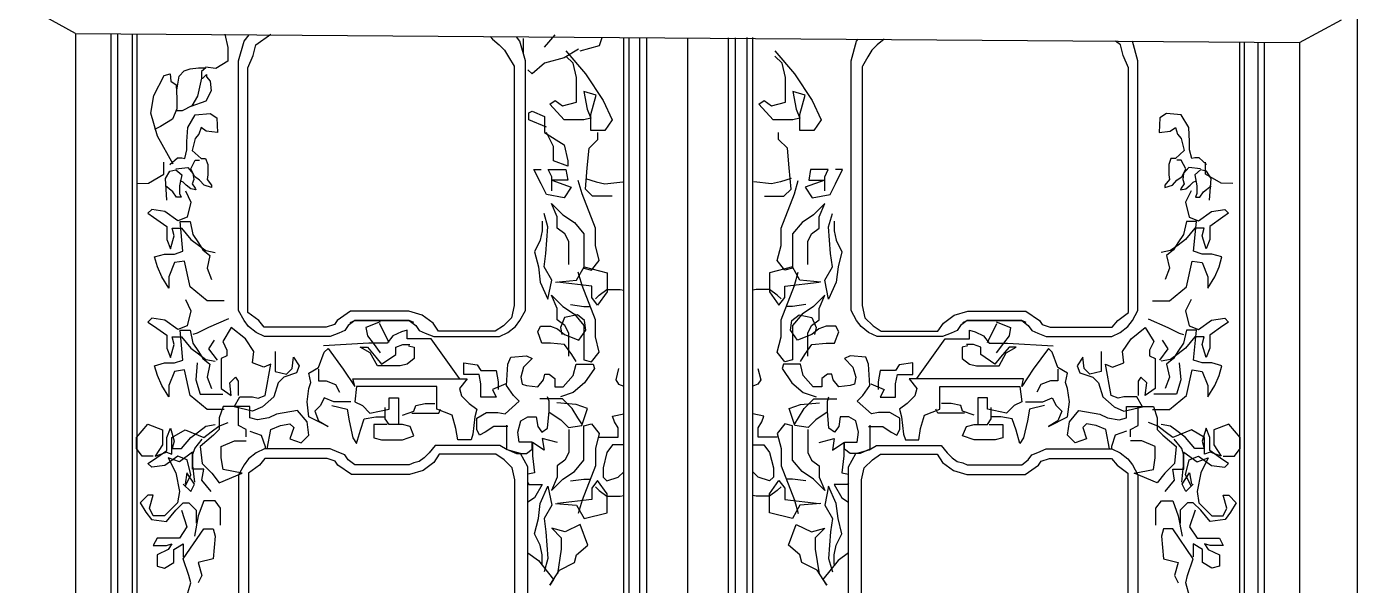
# Model space of a CAD drawing. Extents: x 1684 to 4686, y 4591 to 8092.
# Drawn here: x 2717 to 3659, y 6378 to 6774 of the extents above; entities that cross this region are included whole.
import ezdxf

# ---------------------------------------------------------------- set-up
doc = ezdxf.new("R2010")
doc.units = 0
doc.header["$MEASUREMENT"] = 0
doc.layers.add('3', color=3, linetype='CONTINUOUS')
doc.layers.add('7', color=7, linetype='CONTINUOUS')

msp = doc.modelspace()

# ---------------------------------------------------------------- linework, layer by layer
at = {"layer": '3'}
for p, q in [((2751.59, 6769.32), (2717.01, 6788.38)), ((3618.28, 6762.84), (3647.8, 6778.99)), ((2776.59, 6769.14), (2776.59, 5758.27)), ((2791.71, 6768.99), (2791.71, 5780.36)), ((3139.72, 5784.19), (3139.72, 6766.39)), ((3143.67, 5780.36), (3143.67, 6766.36)), ((3151.21, 5763.94), (3151.21, 6766.27)), ((3156.04, 5758.27), (3156.04, 6766.23)), ((3213.94, 5758.27), (3213.94, 6766.23)), ((3218.78, 5763.94), (3218.78, 6766.27)), ((3227.17, 5780.36), (3227.17, 6766.36)), ((3231.12, 5784.19), (3231.12, 6766.39)), ((3579.12, 6763.17), (3579.12, 5780.36)), ((3593.27, 6763.03), (3593.27, 5758.27))]:
    msp.add_line(p, q, dxfattribs=at)
for points in [[(2857.42, 6768.8), (2859.55, 6759.24), (2859.55, 6749.67), (2851.04, 6744.36), (2843.59, 6745.42)], [(2991.12, 6564.44), (2987.94, 6565.85), (2949.31, 6565.85), (2944.71, 6562.31), (2942.23, 6558.77), (2937.97, 6557), (2931.95, 6554.53), (2885.53, 6554.53), (2879.51, 6557.36), (2874.19, 6561.61), (2871, 6565.85), (2867.1, 6572.93), (2867.1, 6750), (2870.98, 6763.84), (2874.61, 6768.37)], [(2946.12, 6564.44), (2949.31, 6565.85), (2987.94, 6565.85), (2992.54, 6562.31), (2995.02, 6558.77), (2999.27, 6557), (3005.3, 6554.53), (3051.72, 6554.53), (3057.74, 6557.36), (3063.06, 6561.61), (3066.25, 6565.85), (3070.14, 6572.93), (3070.14, 6750), (3066.27, 6763.84), (3063.75, 6766.99)], [(3068.68, 6754.76), (3068.68, 6756.96), (3068.68, 6765.75)], [(3083.76, 6759.47), (3091.3, 6768.26)], [(3108.89, 6756.96), (3122.71, 6760.73), (3124.45, 6766.51)], [(3424.71, 6564.44), (3421.52, 6565.85), (3382.9, 6565.85), (3378.29, 6562.31), (3375.81, 6558.77), (3371.56, 6557), (3365.54, 6554.53), (3319.12, 6554.53), (3313.09, 6557.36), (3307.78, 6561.61), (3304.59, 6565.85), (3300.69, 6572.93), (3300.69, 6750), (3304.57, 6763.84), (3305.67, 6765.22)], [(3107.63, 6758.22), (3097.58, 6751.94), (3083.76, 6748.18), (3074.96, 6740.65), (3071.96, 6743.64)], [(3098.84, 6756.96), (3112.66, 6740.65), (3125.23, 6721.82), (3131.51, 6708.01), (3126.48, 6700.48), (3116.43, 6700.48), (3116.43, 6711.78), (3120.2, 6725.59), (3111.4, 6728.1), (3113.92, 6715.55), (3116.43, 6709.27), (3111.4, 6708.01), (3097.58, 6708.01), (3087.53, 6719.31), (3091.3, 6721.82), (3096.33, 6718.06), (3106.38, 6720.57), (3106.38, 6738.14), (3103.86, 6748.18), (3098.84, 6753.2)], [(3246.81, 6756.96), (3260.63, 6740.65), (3273.19, 6721.82), (3279.48, 6708.01), (3274.45, 6700.48), (3264.4, 6700.48), (3264.4, 6711.78), (3268.17, 6725.59), (3259.37, 6728.1), (3261.88, 6715.55), (3264.4, 6709.27), (3259.37, 6708.01), (3245.55, 6708.01), (3235.5, 6719.31), (3239.27, 6721.82), (3244.29, 6718.06), (3254.34, 6720.57), (3254.34, 6738.14), (3251.83, 6748.18), (3246.81, 6753.2)], [(3379.71, 6564.44), (3382.9, 6565.85), (3421.52, 6565.85), (3426.13, 6562.31), (3428.61, 6558.77), (3432.86, 6557), (3438.89, 6554.53), (3485.31, 6554.53), (3491.33, 6557.36), (3496.64, 6561.61), (3499.83, 6565.85), (3503.73, 6572.93), (3503.73, 6750), (3499.86, 6763.84)], [(2820.76, 6676.64), (2809.72, 6696.58), (2804.99, 6712.85), (2807.09, 6725.44), (2814.45, 6739.61), (2818.65, 6740.66), (2819.18, 6735.42), (2822.86, 6732.79), (2823.38, 6723.34), (2823.38, 6716), (2820.23, 6708.65), (2811.82, 6703.4), (2807.62, 6701.3)], [(2823.38, 6729.12), (2824.96, 6739.09), (2828.64, 6742.76), (2832.84, 6744.34), (2838.62, 6744.86), (2843.87, 6744.86), (2840.72, 6742.24), (2840.72, 6740.14), (2840.72, 6737.51), (2838.1, 6724.92), (2833.89, 6718.1), (2827.06, 6714.42), (2822.86, 6714.42)], [(2840.72, 6737.51), (2841.77, 6737.51), (2844.4, 6740.14), (2844.4, 6738.56), (2847.03, 6735.42), (2847.55, 6728.59), (2843.87, 6721.25), (2833.37, 6717.57)], [(2818.46, 6676.46), (2823.72, 6681.18), (2826.87, 6681.18), (2828.97, 6680.66), (2830.55, 6686.96), (2830.55, 6692.73), (2831.07, 6702.7), (2836.33, 6711.62), (2846.84, 6712.67), (2851.57, 6709.52), (2852.09, 6699.03), (2844.21, 6700.08), (2840.53, 6702.7), (2838.96, 6697.98), (2836.33, 6694.83), (2834.23, 6686.43), (2840.53, 6680.66), (2843.68, 6680.66), (2845.26, 6676.46), (2845.26, 6669.11), (2844.74, 6665.96), (2847.89, 6661.77), (2847.89, 6660.19), (2842.63, 6661.77), (2839.48, 6665.44), (2835.8, 6668.06), (2833.18, 6673.31), (2836.33, 6679.61), (2839.48, 6679.61)], [(3085.02, 6702.99), (3072.45, 6708.01), (3072.45, 6713.04), (3074.96, 6714.29), (3083.76, 6710.53), (3083.76, 6699.23), (3097.58, 6690.44), (3100.1, 6679.15), (3100.1, 6675.38), (3090.04, 6679.15), (3090.04, 6689.19), (3085.02, 6699.23)], [(3552.37, 6676.46), (3547.12, 6681.18), (3543.97, 6681.18), (3541.86, 6680.66), (3540.29, 6686.96), (3540.29, 6692.73), (3539.76, 6702.7), (3534.51, 6711.62), (3524, 6712.67), (3519.27, 6709.52), (3518.74, 6699.03), (3526.63, 6700.08), (3530.3, 6702.7), (3531.88, 6697.98), (3534.51, 6694.83), (3536.61, 6686.43), (3530.3, 6680.66), (3527.15, 6680.66), (3525.58, 6676.46), (3525.58, 6669.11), (3526.1, 6665.96), (3522.95, 6661.77), (3522.95, 6660.19), (3528.2, 6661.77), (3531.35, 6665.44), (3535.03, 6668.06), (3537.66, 6673.31), (3534.51, 6679.61), (3531.35, 6679.61)], [(3131.51, 6654.05), (3117.69, 6654.05), (3112.66, 6659.07), (3113.92, 6674.13), (3115.17, 6687.93), (3121.46, 6694.21), (3121.46, 6699.23)], [(3239.33, 6654.05), (3253.15, 6654.05), (3258.18, 6659.07), (3256.92, 6674.13), (3255.66, 6687.93), (3249.38, 6694.21), (3249.38, 6699.23)], [(2795.07, 6663.03), (2803.23, 6663.34), (2814.26, 6669.64), (2814.26, 6678.03)], [(2816.36, 6651.27), (2815.31, 6666.49), (2818.46, 6671.74), (2822.67, 6672.79), (2826.87, 6669.11), (2825.29, 6661.24), (2825.29, 6655.99), (2826.34, 6653.37), (2823.19, 6653.37), (2820.57, 6657.04), (2815.31, 6661.24)], [(2822.67, 6673.31), (2831.07, 6674.36), (2834.75, 6670.16), (2835.28, 6665.96), (2834.23, 6662.81), (2836.33, 6659.67), (2836.85, 6658.62), (2833.18, 6659.14), (2830.02, 6661.77), (2827.92, 6663.86), (2825.82, 6664.91)], [(3088.79, 6657.81), (3088.79, 6667.85), (3086.27, 6672.87), (3098.84, 6672.87), (3100.1, 6665.34), (3088.79, 6665.34), (3102.61, 6660.32), (3097.58, 6652.79), (3085.02, 6655.3), (3081.25, 6662.83), (3076.22, 6672.87), (3081.25, 6672.87)], [(3282.05, 6657.81), (3282.05, 6667.85), (3284.56, 6672.87), (3272, 6672.87), (3270.74, 6665.34), (3282.05, 6665.34), (3268.23, 6660.32), (3273.25, 6652.79), (3285.82, 6655.3), (3289.59, 6662.83), (3294.61, 6672.87), (3289.59, 6672.87)], [(3548.17, 6673.31), (3539.76, 6674.36), (3536.08, 6670.16), (3535.56, 6665.96), (3536.61, 6662.81), (3534.51, 6659.67), (3533.98, 6658.62), (3537.66, 6659.14), (3540.81, 6661.77), (3542.91, 6663.86), (3545.02, 6664.91)], [(3554.47, 6651.27), (3555.53, 6666.49), (3552.37, 6671.74), (3548.17, 6672.79), (3543.97, 6669.11), (3545.54, 6661.24), (3545.54, 6655.99), (3544.49, 6653.37), (3547.64, 6653.37), (3550.27, 6657.04), (3555.53, 6661.24)], [(3570.87, 6663.03), (3562.71, 6663.34), (3551.68, 6669.64), (3551.68, 6678.03)], [(3100.8, 6605.67), (3100.8, 6615.11), (3100.8, 6621.85), (3098.1, 6627.25), (3092.7, 6631.3), (3092.7, 6639.39), (3088.65, 6648.83), (3096.75, 6640.74), (3104.85, 6635.34), (3111.61, 6627.25), (3111.61, 6613.76), (3111.61, 6602.97), (3117.01, 6601.62), (3122.41, 6608.37), (3119.71, 6619.16), (3119.71, 6631.3), (3110.26, 6655.58), (3107.56, 6665.02)], [(3112.66, 6666.6), (3120.2, 6664.09), (3126.48, 6662.83), (3139.05, 6664.09)], [(3258.18, 6666.6), (3250.64, 6664.09), (3244.35, 6662.83), (3231.79, 6664.09)], [(3270.03, 6605.67), (3270.03, 6615.11), (3270.03, 6621.85), (3272.73, 6627.25), (3278.14, 6631.3), (3278.14, 6639.39), (3282.19, 6648.83), (3274.08, 6640.74), (3265.98, 6635.34), (3259.23, 6627.25), (3259.23, 6613.76), (3259.23, 6602.97), (3253.83, 6601.62), (3248.43, 6608.37), (3251.13, 6619.16), (3251.13, 6631.3), (3260.58, 6655.58), (3263.28, 6665.02)], [(2829.41, 6657.75), (2833.38, 6649.82), (2830.74, 6639.24), (2824.12, 6636.59), (2814.85, 6643.2), (2805.58, 6644.53), (2802.94, 6641.88), (2806.91, 6639.24), (2816.17, 6632.63), (2816.17, 6623.37), (2818.82, 6616.76), (2821.47, 6626.02), (2820.15, 6631.3), (2826.76, 6631.3), (2833.38, 6623.37), (2838.68, 6619.4), (2843.97, 6615.44), (2850.59, 6614.12)], [(3541.42, 6657.75), (3537.45, 6649.82), (3540.1, 6639.24), (3546.72, 6636.59), (3555.99, 6643.2), (3565.25, 6644.53), (3567.9, 6641.88), (3563.93, 6639.24), (3554.66, 6632.63), (3554.66, 6623.37), (3552.01, 6616.76), (3549.37, 6626.02), (3550.69, 6631.3), (3544.07, 6631.3), (3537.45, 6623.37), (3532.16, 6619.4), (3526.86, 6615.44), (3520.24, 6614.12)], [(2856.84, 6579.85), (2844.79, 6579.85), (2832.73, 6589.88), (2828.71, 6607.94), (2821.68, 6606.94), (2817.66, 6596.9), (2817.66, 6588.88), (2812.64, 6596.9), (2809.63, 6603.93), (2807.62, 6610.95), (2814.65, 6612.96), (2821.68, 6612.96), (2827.71, 6614.96), (2825.7, 6636.03), (2832.73, 6636.03), (2834.74, 6627), (2838.76, 6620.98), (2841.77, 6615.97), (2846.79, 6611.95), (2844.79, 6602.92), (2847.8, 6594.9)], [(3082.01, 6636.26), (3082.01, 6629.52), (3080.66, 6622.77), (3076.61, 6614.68), (3079.31, 6603.89), (3080.66, 6593.1), (3086.06, 6580.96), (3088.76, 6594.45), (3083.36, 6603.89), (3084.71, 6613.33), (3086.06, 6632.22), (3083.36, 6641.66)], [(3288.83, 6636.26), (3288.83, 6629.52), (3290.18, 6622.77), (3294.23, 6614.68), (3291.53, 6603.89), (3290.18, 6593.1), (3284.78, 6580.96), (3282.07, 6594.45), (3287.48, 6603.89), (3286.13, 6613.33), (3284.78, 6632.22), (3287.48, 6641.66)], [(3514, 6579.85), (3526.05, 6579.85), (3538.1, 6589.88), (3542.12, 6607.94), (3549.15, 6606.94), (3553.17, 6596.9), (3553.17, 6588.88), (3558.2, 6596.9), (3561.21, 6603.93), (3563.22, 6610.95), (3556.19, 6612.96), (3549.15, 6612.96), (3543.13, 6614.96), (3545.14, 6636.03), (3538.1, 6636.03), (3536.1, 6627), (3532.08, 6620.98), (3529.06, 6615.97), (3524.04, 6611.95), (3526.05, 6602.92), (3523.04, 6594.9)], [(3100.8, 6540.81), (3100.8, 6550.25), (3100.8, 6556.99), (3098.1, 6562.39), (3092.7, 6566.44), (3092.7, 6574.53), (3088.65, 6583.97), (3096.75, 6575.88), (3104.85, 6570.48), (3111.61, 6562.39), (3111.61, 6548.9), (3111.61, 6538.11), (3117.01, 6536.76), (3122.41, 6543.5), (3119.71, 6554.3), (3119.71, 6566.44), (3110.26, 6590.72), (3107.56, 6600.16)], [(3091.46, 6593.1), (3106.32, 6594.45), (3111.72, 6603.89), (3127.92, 6599.84), (3127.92, 6586.35), (3121.17, 6576.91), (3117.12, 6582.31), (3117.12, 6590.4), (3092.81, 6593.1)], [(3279.37, 6593.1), (3264.52, 6594.45), (3259.12, 6603.89), (3242.91, 6599.84), (3242.91, 6586.35), (3249.66, 6576.91), (3253.71, 6582.31), (3253.71, 6590.4), (3278.02, 6593.1)], [(3270.03, 6540.81), (3270.03, 6550.25), (3270.03, 6556.99), (3272.73, 6562.39), (3278.14, 6566.44), (3278.14, 6574.53), (3282.19, 6583.97), (3274.08, 6575.88), (3265.98, 6570.48), (3259.23, 6562.39), (3259.23, 6548.9), (3259.23, 6538.11), (3253.83, 6536.76), (3248.43, 6543.5), (3251.13, 6554.3), (3251.13, 6566.44), (3260.58, 6590.72), (3263.28, 6600.16)], [(3119.71, 6581.27), (3122.41, 6583.97), (3127.81, 6588.02), (3137.27, 6588.02), (3139.72, 6587.53)], [(3251.13, 6581.27), (3248.43, 6583.97), (3243.02, 6588.02), (3233.57, 6588.02), (3231.12, 6587.53)], [(2829.41, 6580.73), (2833.38, 6572.79), (2830.74, 6562.22), (2824.12, 6559.57), (2814.85, 6566.18), (2805.58, 6567.5), (2802.94, 6564.86), (2806.91, 6562.22), (2816.17, 6555.6), (2816.17, 6546.35), (2818.82, 6539.74), (2821.47, 6548.99), (2820.15, 6554.28), (2826.76, 6554.28), (2833.38, 6546.35), (2838.68, 6542.38), (2843.97, 6538.42), (2850.59, 6537.09)], [(3102.15, 6577.23), (3111.61, 6575.88), (3115.66, 6575.88)], [(3268.68, 6577.23), (3259.23, 6575.88), (3255.18, 6575.88)], [(3541.42, 6580.73), (3537.45, 6572.79), (3540.1, 6562.22), (3546.72, 6559.57), (3555.99, 6566.18), (3565.25, 6567.5), (3567.9, 6564.86), (3563.93, 6562.22), (3554.66, 6555.6), (3554.66, 6546.35), (3552.01, 6539.74), (3549.37, 6548.99), (3550.69, 6554.28), (3544.07, 6554.28), (3537.45, 6546.35), (3532.16, 6542.38), (3526.86, 6538.42), (3520.24, 6537.09)], [(2859.85, 6567.04), (2845.79, 6561.02), (2837.75, 6557), (2834.74, 6556)], [(3105.96, 6536.94), (3102.95, 6541.95), (3097.93, 6548.98), (3087.88, 6549.98), (3081.85, 6549.98), (3078.84, 6558.01), (3080.85, 6562.02), (3087.88, 6562.02), (3092.9, 6560.01), (3097.93, 6556), (3107.97, 6551.99), (3112.99, 6559.01), (3111.99, 6566.03), (3106.97, 6570.05), (3097.93, 6568.04), (3094.91, 6561.02), (3095.92, 6556)], [(3264.87, 6536.94), (3267.89, 6541.95), (3272.91, 6548.98), (3282.96, 6549.98), (3288.98, 6549.98), (3292, 6558.01), (3289.99, 6562.02), (3282.96, 6562.02), (3277.93, 6560.01), (3272.91, 6556), (3262.87, 6551.99), (3257.84, 6559.01), (3258.85, 6566.03), (3263.87, 6570.05), (3272.91, 6568.04), (3275.92, 6561.02), (3274.92, 6556)], [(3510.98, 6567.04), (3525.05, 6561.02), (3533.08, 6557), (3536.1, 6556)], [(2856.84, 6502.82), (2844.79, 6502.82), (2832.73, 6512.86), (2828.71, 6530.92), (2821.68, 6529.91), (2817.66, 6519.88), (2817.66, 6511.85), (2812.64, 6519.88), (2809.63, 6526.9), (2807.62, 6533.93), (2814.65, 6535.93), (2821.68, 6535.93), (2827.71, 6537.94), (2825.7, 6559.01), (2832.73, 6559.01), (2834.74, 6549.98), (2838.76, 6543.96), (2841.77, 6538.94), (2846.79, 6534.93), (2844.79, 6525.9), (2847.8, 6517.87)], [(2893, 6543.96), (2893, 6533.93), (2893, 6529.91), (2901.04, 6527.91), (2905.06, 6531.92), (2906.06, 6539.95), (2910.08, 6533.93), (2908.07, 6528.91), (2899.03, 6525.9), (2895.01, 6521.89), (2892, 6511.85), (2883.96, 6504.83), (2876.93, 6501.82), (2863.87, 6504.83), (2867.89, 6511.85), (2876.93, 6511.85), (2880.95, 6510.85), (2885.97, 6512.86), (2889.99, 6534.93), (2884.97, 6532.92), (2876.93, 6535.93), (2877.93, 6543.96), (2871.91, 6552.99), (2861.86, 6561.02), (2855.84, 6550.98), (2858.85, 6544.96), (2858.85, 6540.95), (2854.83, 6538.94), (2854.83, 6526.9), (2854.83, 6517.87), (2861.86, 6512.86), (2860.86, 6521.89), (2864.88, 6525.9), (2866.89, 6522.89), (2866.89, 6512.86)], [(3023.58, 6524.92), (3003.49, 6553.02), (2986.41, 6553.02), (2986.41, 6559.04), (2982.39, 6558.03), (2976.37, 6555.02), (2972.35, 6550.01), (2959.29, 6550.01), (2927.14, 6548)], [(2967.32, 6565.06), (2957.28, 6561.04), (2958.28, 6555.02), (2962.3, 6550.01), (2967.32, 6542.98)], [(2973.64, 6550.3), (2966.89, 6563.79)], [(3347.26, 6524.92), (3367.35, 6553.02), (3384.43, 6553.02), (3384.43, 6559.04), (3388.44, 6558.03), (3394.47, 6555.02), (3398.49, 6550.01), (3411.55, 6550.01), (3443.69, 6548)], [(3397.19, 6550.3), (3403.95, 6563.79)], [(3403.51, 6565.06), (3413.56, 6561.04), (3412.55, 6555.02), (3408.53, 6550.01), (3403.51, 6542.98)], [(3477.83, 6543.96), (3477.83, 6533.93), (3477.83, 6529.91), (3469.8, 6527.91), (3465.78, 6531.92), (3464.77, 6539.95), (3460.76, 6533.93), (3462.77, 6528.91), (3471.81, 6525.9), (3475.82, 6521.89), (3478.84, 6511.85), (3486.87, 6504.83), (3493.91, 6501.82), (3506.96, 6504.83), (3502.95, 6511.85), (3493.91, 6511.85), (3489.89, 6510.85), (3484.86, 6512.86), (3480.85, 6534.93), (3485.87, 6532.92), (3493.91, 6535.93), (3492.9, 6543.96), (3498.93, 6552.99), (3508.97, 6561.02), (3515, 6550.98), (3511.99, 6544.96), (3511.99, 6540.95), (3516.01, 6538.94), (3516.01, 6526.9), (3516.01, 6517.87), (3508.97, 6512.86), (3509.98, 6521.89), (3505.96, 6525.9), (3503.95, 6522.89), (3503.95, 6512.86)], [(3514, 6502.82), (3526.05, 6502.82), (3538.1, 6512.86), (3542.12, 6530.92), (3549.15, 6529.91), (3553.17, 6519.88), (3553.17, 6511.85), (3558.2, 6519.88), (3561.21, 6526.9), (3563.22, 6533.93), (3556.19, 6535.93), (3549.15, 6535.93), (3543.13, 6537.94), (3545.14, 6559.01), (3538.1, 6559.01), (3536.1, 6549.98), (3532.08, 6543.96), (3529.06, 6538.94), (3524.04, 6534.93), (3526.05, 6525.9), (3523.04, 6517.87)], [(2849.81, 6551.99), (2845.79, 6545.97), (2851.82, 6537.94)], [(2987.42, 6548), (2991.43, 6547), (2991.43, 6538.97), (2986.41, 6534.96), (2981.39, 6533.95), (2976.37, 6533.95), (2970.34, 6533.95), (2965.32, 6533.95), (2960.29, 6542.98), (2953.26, 6547), (2958.28, 6547), (2964.31, 6539.97), (2968.33, 6534.96), (2978.37, 6541.98), (2978.37, 6547), (2983.4, 6549), (2988.42, 6549)], [(3383.42, 6548), (3379.4, 6547), (3379.4, 6538.97), (3384.43, 6534.96), (3389.45, 6533.95), (3394.47, 6533.95), (3400.5, 6533.95), (3405.52, 6533.95), (3410.54, 6542.98), (3417.57, 6547), (3412.55, 6547), (3406.52, 6539.97), (3402.51, 6534.96), (3392.46, 6541.98), (3392.46, 6547), (3387.44, 6549), (3382.42, 6549)], [(3521.03, 6551.99), (3525.05, 6545.97), (3519.02, 6537.94)], [(2946.6, 6508.45), (2934.45, 6508.45), (2927.7, 6511.15), (2925, 6505.75), (2920.95, 6501.71), (2923.65, 6494.96), (2930.4, 6490.92), (2916.89, 6497.66), (2915.54, 6508.45), (2916.89, 6517.89), (2918.24, 6521.94), (2916.89, 6528.68), (2923.65, 6532.73), (2927.7, 6543.52), (2930.4, 6546.22), (2941.2, 6531.38), (2949.31, 6519.24), (2947.96, 6524.64), (3028.98, 6524.64), (3023.58, 6517.89), (3024.93, 6512.5), (3030.33, 6507.1), (3035.74, 6503.06), (3034.39, 6497.66), (3033.03, 6485.52), (3031.68, 6481.47), (3022.23, 6481.47), (3020.88, 6489.57), (3018.18, 6499.01), (3007.38, 6503.06), (3007.38, 6519.24), (2950.66, 6519.24), (2949.31, 6508.45), (2954.71, 6505.75), (2960.11, 6500.36), (2973.61, 6503.06), (2973.61, 6511.15), (2980.37, 6511.15), (2980.37, 6497.66), (2980.37, 6492.26), (2973.61, 6492.26), (2970.91, 6496.31), (2970.91, 6504.4)], [(3057.74, 6490.78), (3047.7, 6490.78), (3041.67, 6486.77), (3037.65, 6484.76), (3035.64, 6488.78), (3035.64, 6496.8), (3042.68, 6500.82), (3050.71, 6500.82), (3055.74, 6499.81), (3065.78, 6508.84), (3061.76, 6512.86), (3056.74, 6519.88), (3057.74, 6534.93), (3059.75, 6539.95), (3070.8, 6540.95), (3074.82, 6538.94), (3068.79, 6532.92), (3066.79, 6525.9), (3067.79, 6520.88), (3070.8, 6519.88), (3078.84, 6518.88), (3082.86, 6523.89), (3083.86, 6527.91), (3086.88, 6527.91), (3090.89, 6524.9), (3090.89, 6518.88), (3096.92, 6518.88), (3103.95, 6526.9), (3105.96, 6534.93), (3118.02, 6534.93), (3119.02, 6531.92), (3111.99, 6521.89), (3103.95, 6514.86), (3094.91, 6511.85)], [(3313.09, 6490.78), (3323.14, 6490.78), (3329.16, 6486.77), (3333.18, 6484.76), (3335.19, 6488.78), (3335.19, 6496.8), (3328.16, 6500.82), (3320.12, 6500.82), (3315.1, 6499.81), (3305.06, 6508.84), (3309.07, 6512.86), (3314.1, 6519.88), (3313.09, 6534.93), (3311.08, 6539.95), (3300.03, 6540.95), (3296.01, 6538.94), (3302.04, 6532.92), (3304.05, 6525.9), (3303.05, 6520.88), (3300.03, 6519.88), (3292, 6518.88), (3287.98, 6523.89), (3286.97, 6527.91), (3283.96, 6527.91), (3279.94, 6524.9), (3279.94, 6518.88), (3273.92, 6518.88), (3266.88, 6526.9), (3264.87, 6534.93), (3252.82, 6534.93), (3251.82, 6531.92), (3258.85, 6521.89), (3266.88, 6514.86), (3275.92, 6511.85)], [(3424.23, 6508.45), (3436.39, 6508.45), (3443.14, 6511.15), (3445.84, 6505.75), (3449.89, 6501.71), (3447.19, 6494.96), (3440.44, 6490.92), (3453.94, 6497.66), (3455.29, 6508.45), (3453.94, 6517.89), (3452.59, 6521.94), (3453.94, 6528.68), (3447.19, 6532.73), (3443.14, 6543.52), (3440.44, 6546.22), (3429.63, 6531.38), (3421.53, 6519.24), (3422.88, 6524.64), (3341.85, 6524.64), (3347.25, 6517.89), (3345.9, 6512.5), (3340.5, 6507.1), (3335.1, 6503.06), (3336.45, 6497.66), (3337.8, 6485.52), (3339.15, 6481.47), (3348.6, 6481.47), (3349.96, 6489.57), (3352.66, 6499.01), (3363.46, 6503.06), (3363.46, 6519.24), (3420.18, 6519.24), (3421.53, 6508.45), (3416.13, 6505.75), (3410.73, 6500.36), (3397.22, 6503.06), (3397.22, 6511.15), (3390.47, 6511.15), (3390.47, 6497.66), (3390.47, 6492.26), (3397.22, 6492.26), (3399.92, 6496.31), (3399.92, 6504.4)], [(2837.75, 6535.93), (2836.75, 6523.89), (2839.76, 6513.86), (2855.84, 6513.86)], [(2923.65, 6531.38), (2923.65, 6523.29), (2929.05, 6523.29), (2935.8, 6520.59), (2938.5, 6515.2)], [(3056.24, 6521.06), (3046.78, 6517.01), (3049.49, 6511.62), (3038.68, 6511.62), (3038.68, 6521.06), (3037.33, 6527.81), (3026.53, 6527.81), (3026.53, 6535.9), (3035.98, 6534.55), (3038.68, 6530.5), (3049.49, 6530.5), (3050.84, 6522.41), (3050.84, 6517.01)], [(3136.1, 6531.92), (3134.09, 6523.89), (3136.1, 6520.88), (3139.72, 6519.53)], [(3234.74, 6531.92), (3236.75, 6523.89), (3234.74, 6520.88), (3231.12, 6519.53)], [(3314.6, 6521.06), (3324.05, 6517.01), (3321.35, 6511.62), (3332.15, 6511.62), (3332.15, 6521.06), (3333.5, 6527.81), (3344.31, 6527.81), (3344.31, 6535.9), (3334.86, 6534.55), (3332.15, 6530.5), (3321.35, 6530.5), (3320, 6522.41), (3320, 6517.01)], [(3447.19, 6531.38), (3447.19, 6523.29), (3441.79, 6523.29), (3435.03, 6520.59), (3432.33, 6515.2)], [(3533.08, 6535.93), (3534.09, 6523.89), (3531.07, 6513.86), (3515, 6513.86)], [(3056.74, 6491.79), (3056.74, 6481.75), (3056.74, 6474.73), (3063.77, 6471.72), (3070.8, 6471.72), (3074.82, 6474.73), (3074.82, 6479.75), (3068.79, 6479.75), (3065.78, 6479.75), (3064.78, 6486.77), (3066.79, 6494.8), (3071.81, 6497.81), (3077.83, 6497.81), (3078.84, 6490.78), (3081.85, 6486.77), (3085.87, 6489.78), (3086.88, 6501.82), (3086.88, 6508.84), (3085.87, 6511.85)], [(3110.01, 6492.88), (3107.31, 6496.92), (3103.26, 6503.67), (3096.51, 6510.41), (3080.3, 6510.41)], [(3260.82, 6492.88), (3263.53, 6496.92), (3267.58, 6503.67), (3274.33, 6510.41), (3290.53, 6510.41)], [(3314.1, 6491.79), (3314.1, 6481.75), (3314.1, 6474.73), (3307.06, 6471.72), (3300.03, 6471.72), (3296.01, 6474.73), (3296.01, 6479.75), (3302.04, 6479.75), (3305.06, 6479.75), (3306.06, 6486.77), (3304.05, 6494.8), (3299.03, 6497.81), (3293, 6497.81), (3292, 6490.78), (3288.98, 6486.77), (3284.96, 6489.78), (3283.96, 6501.82), (3283.96, 6508.84), (3284.96, 6511.85)], [(2872.33, 6483.44), (2872.33, 6488.83), (2866.93, 6491.53), (2866.93, 6505.02), (2856.12, 6505.02), (2853.42, 6496.92), (2853.42, 6488.83), (2849.37, 6484.78), (2839.92, 6476.69), (2841.27, 6464.55), (2848.02, 6457.81), (2853.42, 6451.06), (2869.63, 6457.81), (2856.12, 6460.51), (2854.77, 6468.6), (2854.77, 6476.69), (2864.23, 6480.74), (2872.33, 6480.74)], [(2887.28, 6474.97), (2889.89, 6488.83), (2896.64, 6491.53), (2903.39, 6492.88), (2906.09, 6490.18), (2903.39, 6482.09), (2911.49, 6479.39), (2916.89, 6484.78), (2915.54, 6494.23), (2908.79, 6502.32), (2893.94, 6499.62), (2888.53, 6496.92), (2880.43, 6495.58), (2875.03, 6496.92), (2875.03, 6505.02), (2866.93, 6505.02)], [(2933.1, 6505.75), (2943.9, 6503.06), (2945.25, 6494.96), (2947.96, 6482.82), (2950.66, 6478.78), (2953.36, 6488.22), (2956.06, 6496.31), (2964.16, 6497.66), (2970.91, 6497.66)], [(2983.07, 6499.01), (2991.17, 6501.71), (2992.52, 6505.75), (2999.27, 6507.1), (3006.03, 6507.1)], [(2989.82, 6500.36), (3000.62, 6500.36), (3008.73, 6500.36), (3010.08, 6503.06)], [(3087.05, 6500.97), (3095.16, 6495.58), (3100.56, 6490.18), (3110.01, 6491.53), (3114.06, 6503.67), (3105.96, 6506.37), (3092.46, 6507.72)], [(3283.78, 6500.97), (3275.68, 6495.58), (3270.28, 6490.18), (3260.82, 6491.53), (3256.77, 6503.67), (3264.88, 6506.37), (3278.38, 6507.72)], [(3381.02, 6500.36), (3370.21, 6500.36), (3362.11, 6500.36), (3360.76, 6503.06)], [(3387.77, 6499.01), (3379.67, 6501.71), (3378.32, 6505.75), (3371.56, 6507.1), (3364.81, 6507.1)], [(3437.74, 6505.75), (3426.93, 6503.06), (3425.58, 6494.96), (3422.88, 6482.82), (3420.18, 6478.78), (3417.48, 6488.22), (3414.78, 6496.31), (3406.68, 6497.66), (3399.92, 6497.66)], [(3483.55, 6474.97), (3480.95, 6488.83), (3474.2, 6491.53), (3467.45, 6492.88), (3464.75, 6490.18), (3467.45, 6482.09), (3459.34, 6479.39), (3453.94, 6484.78), (3455.29, 6494.23), (3462.04, 6502.32), (3476.9, 6499.62), (3482.3, 6496.92), (3490.4, 6495.58), (3495.81, 6496.92), (3495.81, 6505.02), (3503.91, 6505.02)], [(3498.51, 6483.44), (3498.51, 6488.83), (3503.91, 6491.53), (3503.91, 6505.02), (3514.71, 6505.02), (3517.41, 6496.92), (3517.41, 6488.83), (3521.46, 6484.78), (3530.92, 6476.69), (3529.57, 6464.55), (3522.82, 6457.81), (3517.41, 6451.06), (3501.21, 6457.81), (3514.71, 6460.51), (3516.06, 6468.6), (3516.06, 6476.69), (3506.61, 6480.74), (3498.51, 6480.74)], [(2806.69, 6469.93), (2798.75, 6469.93), (2794.78, 6475.22), (2794.78, 6483.15), (2802.72, 6492.41), (2813.31, 6488.44), (2813.31, 6477.86), (2808.01, 6469.93), (2815.96, 6472.58), (2819.93, 6471.25), (2819.93, 6477.86), (2819.93, 6483.15), (2829.19, 6488.44), (2842.43, 6483.15), (2847.73, 6487.12), (2853.02, 6491.09), (2859.64, 6493.73)], [(2829.41, 6448.77), (2833.38, 6456.7), (2830.74, 6467.28), (2824.12, 6469.93), (2814.85, 6463.31), (2805.58, 6461.99), (2802.94, 6464.64), (2806.91, 6467.28), (2816.17, 6473.89), (2816.17, 6483.15), (2818.82, 6489.76), (2821.47, 6480.5), (2820.15, 6475.21), (2826.76, 6475.21), (2833.38, 6483.15), (2838.68, 6487.11), (2843.97, 6491.08), (2850.59, 6492.4)], [(2972.26, 6492.26), (2962.81, 6492.26), (2962.81, 6486.87), (2962.81, 6482.82), (2968.21, 6481.47), (2983.07, 6481.47), (2991.17, 6484.17), (2988.47, 6490.92), (2983.07, 6492.26), (2976.32, 6492.26)], [(3100.8, 6488.69), (3100.8, 6479.25), (3100.8, 6472.5), (3098.1, 6467.11), (3092.7, 6463.06), (3092.7, 6454.97), (3088.65, 6445.52), (3096.75, 6453.62), (3104.85, 6459.01), (3111.61, 6467.11), (3111.61, 6480.6), (3111.61, 6491.39), (3117.01, 6492.74), (3122.41, 6485.99), (3119.71, 6475.2), (3119.71, 6463.06), (3110.26, 6438.78), (3107.56, 6429.34)], [(3122.41, 6483.29), (3130.51, 6483.29), (3135.92, 6483.29), (3135.92, 6490.04), (3133.21, 6494.08), (3131.86, 6498.13), (3139.72, 6499.87)], [(3248.43, 6483.29), (3240.32, 6483.29), (3234.92, 6483.29), (3234.92, 6490.04), (3237.62, 6494.08), (3238.97, 6498.13), (3231.12, 6499.87)], [(3270.03, 6488.69), (3270.03, 6479.25), (3270.03, 6472.5), (3272.73, 6467.11), (3278.14, 6463.06), (3278.14, 6454.97), (3282.19, 6445.52), (3274.08, 6453.62), (3265.98, 6459.01), (3259.23, 6467.11), (3259.23, 6480.6), (3259.23, 6491.39), (3253.83, 6492.74), (3248.43, 6485.99), (3251.13, 6475.2), (3251.13, 6463.06), (3260.58, 6438.78), (3263.28, 6429.34)], [(3398.57, 6492.26), (3408.03, 6492.26), (3408.03, 6486.87), (3408.03, 6482.82), (3402.62, 6481.47), (3387.77, 6481.47), (3379.67, 6484.17), (3382.37, 6490.92), (3387.77, 6492.26), (3394.52, 6492.26)], [(3564.15, 6469.93), (3572.09, 6469.93), (3576.06, 6475.22), (3576.06, 6483.15), (3568.12, 6492.41), (3557.53, 6488.44), (3557.53, 6477.86), (3562.82, 6469.93), (3554.88, 6472.58), (3550.91, 6471.25), (3550.91, 6477.86), (3550.91, 6483.15), (3541.64, 6488.44), (3528.4, 6483.15), (3523.11, 6487.12), (3517.81, 6491.09), (3511.19, 6493.73)], [(3541.42, 6448.77), (3537.45, 6456.7), (3540.1, 6467.28), (3546.72, 6469.93), (3555.99, 6463.31), (3565.25, 6461.99), (3567.9, 6464.64), (3563.93, 6467.28), (3554.66, 6473.89), (3554.66, 6483.15), (3552.01, 6489.76), (3549.37, 6480.5), (3550.69, 6475.21), (3544.07, 6475.21), (3537.45, 6483.15), (3532.16, 6487.11), (3526.86, 6491.08), (3520.24, 6492.4)], [(2875.03, 6487.48), (2883.13, 6484.78), (2885.83, 6476.69), (2885.83, 6474.97)], [(3092.81, 6479.56), (3082.01, 6482.26), (3083.36, 6474.17), (3075.26, 6479.56), (3075.26, 6470.12), (3076.61, 6457.98), (3071.96, 6457.21)], [(3278.02, 6479.56), (3288.83, 6482.26), (3287.48, 6474.17), (3295.58, 6479.56), (3295.58, 6470.12), (3294.23, 6457.98), (3298.87, 6457.21)], [(3495.81, 6487.48), (3487.7, 6484.78), (3485, 6476.69), (3485, 6474.97)], [(2836.03, 6451.41), (2834.71, 6463.31), (2834.71, 6471.25), (2836.03, 6475.21), (2841.33, 6481.83)], [(3052.07, 6477.45), (3006.36, 6477.45), (3002.11, 6472.14), (2998.57, 6468.6), (2995.02, 6466.12), (2991.12, 6465.06), (2987.94, 6463.64), (2949.31, 6463.64), (2944.71, 6467.18), (2942.23, 6470.72), (2937.97, 6472.49), (2931.95, 6474.97), (2885.53, 6474.97), (2879.51, 6472.14), (2874.19, 6467.89), (2871, 6463.64), (2867.1, 6456.56), (2867.1, 6279.49)], [(3060.05, 6263.93), (3065.03, 6267.91), (3071.96, 6280.88), (3071.96, 6462.19), (3066.77, 6471.71), (3057.25, 6474.3), (3052.07, 6477.45)], [(3139.72, 6477.9), (3131.86, 6477.9), (3127.81, 6472.5), (3125.11, 6461.71), (3125.11, 6454.97), (3127.81, 6452.27), (3135.92, 6454.97), (3139.72, 6458.76)], [(3231.12, 6477.9), (3238.97, 6477.9), (3243.02, 6472.5), (3245.72, 6461.71), (3245.72, 6454.97), (3243.02, 6452.27), (3234.92, 6454.97), (3231.12, 6458.76)], [(3310.78, 6263.93), (3305.8, 6267.91), (3298.87, 6280.88), (3298.87, 6462.19), (3304.06, 6471.71), (3313.59, 6474.3), (3318.76, 6477.45)], [(3318.76, 6477.45), (3364.47, 6477.45), (3368.73, 6472.14), (3372.27, 6468.6), (3375.81, 6466.12), (3379.71, 6465.06), (3382.9, 6463.64), (3421.52, 6463.64), (3426.13, 6467.18), (3428.61, 6470.72), (3432.86, 6472.49), (3438.89, 6474.97), (3485.31, 6474.97), (3491.33, 6472.14), (3496.64, 6467.89), (3499.83, 6463.64), (3503.73, 6456.56), (3503.73, 6279.49)], [(3534.8, 6451.41), (3536.13, 6463.31), (3536.13, 6471.25), (3534.8, 6475.21), (3529.51, 6481.83)], [(2847.73, 6444.81), (2841.11, 6452.74), (2842.43, 6460.68), (2834.49, 6460.68), (2834.49, 6472.58), (2825.22, 6465.96), (2817.28, 6468.61), (2822.58, 6458.03), (2825.22, 6444.81), (2823.9, 6436.88), (2814.63, 6427.62), (2806.69, 6427.62), (2804.04, 6432.91), (2806.69, 6442.16), (2802.72, 6442.16), (2797.42, 6436.88), (2801.4, 6430.26), (2805.37, 6424.98), (2815.96, 6423.65), (2822.58, 6431.59), (2827.87, 6436.88), (2831.84, 6436.88), (2837.14, 6431.59), (2837.14, 6422.33)], [(3523.11, 6444.81), (3529.73, 6452.74), (3528.4, 6460.68), (3536.35, 6460.68), (3536.35, 6472.58), (3545.61, 6465.96), (3553.55, 6468.61), (3548.26, 6458.03), (3545.61, 6444.81), (3546.94, 6436.88), (3556.2, 6427.62), (3564.15, 6427.62), (3566.79, 6432.91), (3564.15, 6442.16), (3568.12, 6442.16), (3573.41, 6436.88), (3569.44, 6430.26), (3565.47, 6424.98), (3554.88, 6423.65), (3548.26, 6431.59), (3542.96, 6436.88), (3538.99, 6436.88), (3533.7, 6431.59), (3533.7, 6422.33)], [(2827.87, 6450.1), (2833.17, 6444.81), (2835.81, 6450.1), (2830.52, 6458.03), (2829.19, 6450.1)], [(3542.96, 6450.1), (3537.67, 6444.81), (3535.02, 6450.1), (3540.32, 6458.03), (3541.64, 6450.1)], [(3071.96, 6450.87), (3072.56, 6449.89), (3082.01, 6449.89), (3076.61, 6440.44), (3071.96, 6437.35)], [(3082.01, 6393.23), (3082.01, 6399.98), (3080.66, 6406.72), (3076.61, 6414.82), (3079.31, 6425.61), (3080.66, 6436.4), (3086.06, 6448.54), (3088.76, 6435.05), (3083.36, 6425.61), (3084.71, 6416.16), (3086.06, 6397.28), (3083.36, 6387.84)], [(3091.46, 6436.4), (3106.32, 6435.05), (3111.72, 6425.61), (3127.92, 6429.65), (3127.92, 6443.14), (3121.17, 6452.58), (3117.12, 6447.19), (3117.12, 6439.1), (3092.81, 6436.4)], [(3102.15, 6452.27), (3111.61, 6453.62), (3115.66, 6453.62)], [(3119.71, 6448.22), (3122.41, 6445.52), (3127.81, 6441.48), (3137.27, 6441.48), (3139.72, 6441.97)], [(3251.13, 6448.22), (3248.43, 6445.52), (3243.02, 6441.48), (3233.57, 6441.48), (3231.12, 6441.97)], [(3279.37, 6436.4), (3264.52, 6435.05), (3259.12, 6425.61), (3242.91, 6429.65), (3242.91, 6443.14), (3249.66, 6452.58), (3253.71, 6447.19), (3253.71, 6439.1), (3278.02, 6436.4)], [(3268.68, 6452.27), (3259.23, 6453.62), (3255.18, 6453.62)], [(3288.83, 6393.23), (3288.83, 6399.98), (3290.18, 6406.72), (3294.23, 6414.82), (3291.53, 6425.61), (3290.18, 6436.4), (3284.78, 6448.54), (3282.07, 6435.05), (3287.48, 6425.61), (3286.13, 6416.16), (3284.78, 6397.28), (3287.48, 6387.84)], [(3298.87, 6450.87), (3298.28, 6449.89), (3288.83, 6449.89), (3294.23, 6440.44), (3298.87, 6437.35)], [(2854.35, 6421.01), (2854.35, 6432.91), (2850.38, 6438.2), (2842.43, 6438.2), (2838.46, 6427.62), (2835.81, 6413.08)], [(3516.49, 6421.01), (3516.49, 6432.91), (3520.46, 6438.2), (3528.4, 6438.2), (3532.37, 6427.62), (3535.02, 6413.08)], [(2826.55, 6431.59), (2830.52, 6419.69), (2825.22, 6411.75), (2814.63, 6411.75), (2809.34, 6411.75), (2806.69, 6406.46), (2815.96, 6406.46), (2819.93, 6407.79), (2817.28, 6403.82), (2809.34, 6399.85), (2809.34, 6391.92), (2814.63, 6390.6), (2821.25, 6394.56), (2821.25, 6403.82), (2827.87, 6407.79), (2827.87, 6398.53)], [(3544.29, 6431.59), (3540.32, 6419.69), (3545.61, 6411.75), (3556.2, 6411.75), (3561.5, 6411.75), (3564.15, 6406.46), (3554.88, 6406.46), (3550.91, 6407.79), (3553.55, 6403.82), (3561.5, 6399.85), (3561.5, 6391.92), (3556.2, 6390.6), (3549.58, 6394.56), (3549.58, 6403.82), (3542.96, 6407.79), (3542.96, 6398.53)], [(2830.52, 6370.76), (2833.17, 6380.02), (2831.84, 6385.31), (2827.87, 6397.21), (2842.43, 6418.36), (2849.05, 6418.36), (2850.38, 6413.08), (2849.05, 6397.21), (2838.46, 6394.56), (2841.11, 6385.31), (2838.46, 6380.02)], [(3071.96, 6401.43), (3079.31, 6395.93), (3090.11, 6382.44), (3087.41, 6378.4), (3094.16, 6389.19), (3104.97, 6394.58), (3106.32, 6399.98), (3114.42, 6406.72), (3109.02, 6421.56), (3098.21, 6416.16), (3088.76, 6418.86), (3095.51, 6412.12), (3095.51, 6404.03), (3092.81, 6386.49)], [(3298.87, 6401.43), (3291.53, 6395.93), (3280.72, 6382.44), (3283.43, 6378.4), (3276.67, 6389.19), (3265.87, 6394.58), (3264.52, 6399.98), (3256.42, 6406.72), (3261.82, 6421.56), (3272.62, 6416.16), (3282.07, 6418.86), (3275.32, 6412.12), (3275.32, 6404.03), (3278.02, 6386.49)], [(3540.32, 6370.76), (3537.67, 6380.02), (3538.99, 6385.31), (3542.96, 6397.21), (3528.4, 6418.36), (3521.78, 6418.36), (3520.46, 6413.08), (3521.78, 6397.21), (3532.37, 6394.56), (3529.73, 6385.31), (3532.37, 6380.02)]]:
    msp.add_lwpolyline(points, dxfattribs=at)
at = {"layer": '7', "color": 7}
for p, q in [((3659.16, 4625.42), (3659.16, 7366.64)), ((2751.59, 6769.32), (3618.28, 6762.84)), ((2751.59, 6769.32), (2751.59, 4625.9)), ((3184.93, 6766.08), (3184.93, 4731.1)), ((3184.93, 6766.08), (3184.93, 4731.1)), ((3618.28, 6762.84), (3618.28, 4625.42))]:
    msp.add_line(p, q, dxfattribs=at)
at = {"layer": '7'}
for p, q in [((2781.27, 6769.1), (2781.27, 5763.94)), ((2795.07, 6768.97), (2795.07, 5784.19)), ((3575.77, 6763.19), (3575.77, 5784.19)), ((3588.59, 6763.06), (3588.59, 5763.94))]:
    msp.add_line(p, q, dxfattribs=at)
for points in [[(3045.24, 6767.1), (3046.8, 6765.15), (3051.58, 6761.33), (3055.41, 6757.5), (3058.28, 6752.73), (3062.11, 6746.03), (3062.19, 6745.55), (3062.19, 6745.55), (3062.19, 6576.5), (3060.28, 6567.9), (3054.54, 6562.16), (3048.8, 6558.34), (3008.61, 6558.34), (3004.78, 6564.07), (2997.13, 6569.81), (2987.56, 6572.68), (2946.41, 6572.68), (2936.84, 6565.99), (2934.93, 6563.12), (2929.19, 6561.21), (2885.17, 6561.21), (2881.35, 6565.99), (2873.69, 6571.72), (2873.69, 6598.48), (2873.69, 6745), (2877.45, 6753.6), (2879.36, 6761.24), (2889.88, 6768.89)], [(3324.04, 6765.15), (3319.25, 6761.33), (3315.42, 6757.5), (3312.55, 6752.73), (3308.73, 6746.03), (3308.64, 6745.55), (3308.64, 6745.55), (3308.64, 6576.5), (3310.56, 6567.9), (3316.3, 6562.16), (3322.04, 6558.34), (3362.23, 6558.34), (3366.06, 6564.07), (3373.71, 6569.81), (3383.28, 6572.68), (3424.42, 6572.68), (3433.99, 6565.99), (3435.91, 6563.12), (3441.65, 6561.21), (3485.66, 6561.21), (3489.49, 6565.99), (3497.14, 6571.72), (3497.14, 6598.48), (3497.14, 6745), (3493.39, 6753.6), (3491.48, 6761.24), (3487.89, 6763.85)], [(3062.7, 6283.95), (3062.7, 6453), (3060.79, 6461.6), (3055.05, 6467.33), (3049.31, 6471.16), (3009.12, 6471.16), (3005.29, 6465.42), (2997.64, 6459.69), (2988.07, 6456.82), (2946.93, 6456.82), (2937.36, 6463.51), (2935.44, 6466.38), (2929.7, 6468.29), (2885.69, 6468.29), (2881.86, 6463.51), (2874.21, 6457.78), (2874.21, 6431.01), (2874.21, 6284.5)], [(3308.13, 6283.95), (3308.13, 6453), (3310.05, 6461.6), (3315.79, 6467.33), (3321.53, 6471.16), (3361.71, 6471.16), (3365.54, 6465.42), (3373.2, 6459.69), (3382.77, 6456.82), (3423.91, 6456.82), (3433.48, 6463.51), (3435.39, 6466.38), (3441.13, 6468.29), (3485.15, 6468.29), (3488.98, 6463.51), (3496.63, 6457.78), (3496.63, 6431.01), (3496.63, 6284.5)]]:
    msp.add_lwpolyline(points, dxfattribs=at)

doc.saveas('drawing.dxf')
